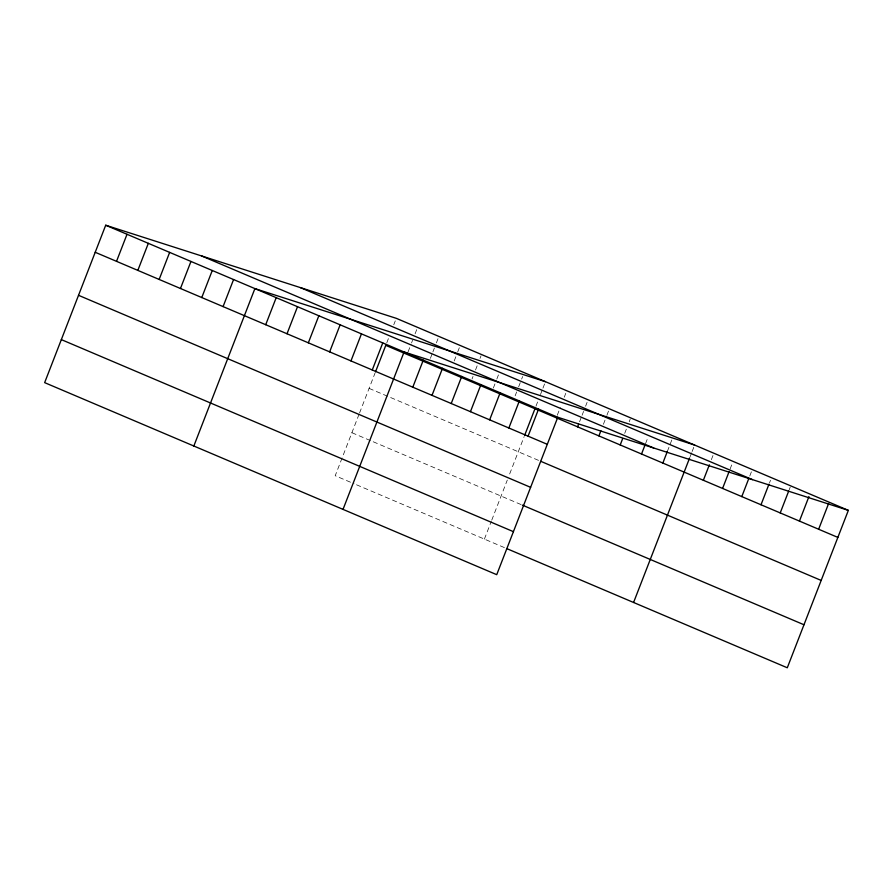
<?xml version="1.0" encoding="UTF-8"?>
<svg xmlns="http://www.w3.org/2000/svg" width="893" height="893" viewBox="0 0 893 893"><rect width="100%" height="100%" fill="white"/><g stroke="black" fill="none" stroke-linecap="round" stroke-linejoin="round"><path stroke-width="0.67" stroke-dasharray="4.46 3.35" d="M359.064 414.24L335.21 475.735L354.019 483.716M359.544 413.012L374.982 373.207M386.781 342.8L388.779 337.643M393.768 324.762L395.275 320.9M408.09 351.853L411.093 344.118M411.584 342.834L412.588 340.255M415.089 333.815L417.087 328.657M430.404 358.327L432.402 353.17M432.904 351.887L434.4 348.024M436.398 342.867L438.396 337.71M454.213 360.939L457.216 353.204M457.707 351.92L459.705 346.763M472.029 379.012L473.022 376.433M475.522 369.992L477.521 364.835M480.021 358.394L481.026 355.816M493.338 388.064L496.341 380.329M496.832 379.045L498.841 373.888M515.149 395.822L516.645 391.96M518.654 386.814L521.144 380.373M521.646 379.079L522.651 376.5M484.397 539.104L491.273 521.389M491.764 520.128L507.291 480.077M509.68 473.926L524.169 436.577M535.967 406.17L537.966 401.013M540.466 394.572L542.464 389.426M542.955 388.131L544.953 382.985M557.277 415.223L560.279 407.487M564.276 397.184L565.771 393.322M579.59 421.697L581.589 416.54M582.091 415.256L583.587 411.394M585.585 406.237L587.081 402.375M603.4 424.309L606.392 416.584M606.894 415.29L608.892 410.144M624.709 433.362L626.707 428.216M629.208 421.775L630.201 419.197M645.527 443.709L648.017 437.269M667.339 451.467L671.837 439.881M690.144 456.658L691.651 452.796M692.142 451.501L694.14 446.355M711.364 459.672L713.362 454.515M730.072 469.115L732.573 462.674M749.785 475.991L751.783 470.834M769.498 482.867L770.503 480.289M789.211 489.732L790.216 487.165M369.088 388.388L539.595 460.821M351.898 432.714L370.707 440.707M373.218 441.767L522.405 505.137M356.53 484.787L505.717 548.157"/><path stroke-width="1.34" d="M848.35 510.361L396.269 318.321L105.709 225.226L44.65 382.639L496.731 574.679L557.79 417.265L848.35 510.361L787.291 667.774L506.967 548.693M116.525 261.336L127.018 234.279M137.835 270.389L148.327 243.331M159.155 279.442L169.648 252.384M180.464 288.495L190.957 261.448M201.773 297.548L212.266 270.501M223.083 306.6L233.575 279.554M193.837 446.02L254.896 288.606L545.456 381.691M265.712 324.706L276.205 297.659M287.021 333.759L297.514 306.712M308.342 342.812L318.834 315.765M329.651 351.864L340.144 324.818M350.96 360.917L361.453 333.87M372.269 369.97L382.762 342.923M375.473 371.946L385.776 345.368L837.857 537.407M343.024 509.39L404.082 351.976L694.642 445.06M412.8 387.182L423.293 360.136M432.011 395.353L442.504 368.296M451.222 403.513L461.714 376.455M470.444 411.673L480.936 384.626M489.654 419.833L500.147 392.786M508.865 427.993L519.358 400.946M524.66 435.315L534.963 408.748M528.076 436.152L538.568 409.106M577.592 426.854L578.586 424.275M598.902 435.907L600.9 430.75M620.211 444.96L622.711 438.519M641.531 454.012L645.025 444.993M662.84 463.065L667.339 451.467M633.583 602.474L689.642 457.942M703.36 480.278L709.355 464.818M722.582 488.438L729.068 471.694M741.793 496.597L748.78 478.57M761.003 504.768L768.996 484.151M780.214 512.928L788.709 491.027M799.436 521.088L808.924 496.608M818.647 529.248L828.637 503.485M300.383 287.602L752.464 479.641M201.595 255.945L653.676 447.985M105.709 225.226L557.79 417.265M95.216 252.284L547.297 444.323M540.845 461.346L821.169 580.428M78.528 295.304L530.609 487.332M522.405 505.137L803.979 624.754M61.338 339.619L513.419 531.659"/></g></svg>
